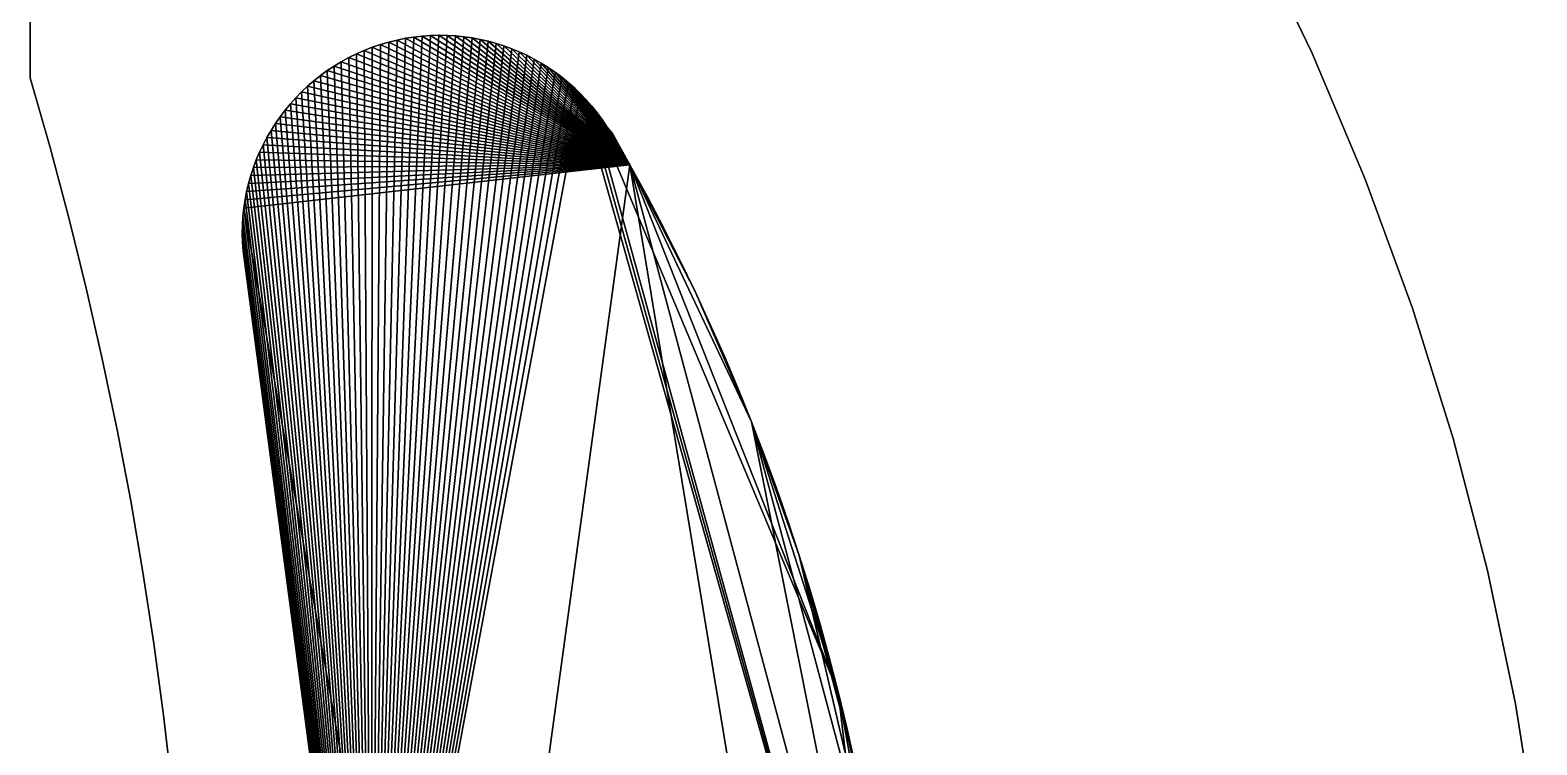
# Model space of a CAD drawing. Extents: x 0 to 16, y 0 to 13.9.
# Drawn here: x 11.668 to 15.927, y 9.341 to 11.361 of the extents above; entities that cross this region are included whole.
import ezdxf

# ---------------------------------------------------------------- set-up
doc = ezdxf.new("R2010")
doc.units = 0
doc.layers.get('0').update_dxf_attribs({"linetype": 'continuous'})

# ---------------------------------------------------------------- blocks, each defined once
blk = doc.blocks.new('FACE128')
at = {"color": 0}
for p, q in [((11.8721, 10.4315), (11.914, 10.2312)), ((11.914, 10.2312), (11.8721, 10.4315))]:
    blk.add_line(p, q, dxfattribs=at)
blk = doc.blocks.new('FACE130')
at = {"color": 0}
for p, q in [((11.7774, 10.8302), (11.8266, 10.6312)), ((11.8266, 10.6312), (11.7774, 10.8302))]:
    blk.add_line(p, q, dxfattribs=at)
blk = doc.blocks.new('FACE131')
at = {"color": 0}
for p, q in [((11.7246, 11.0286), (11.7774, 10.8302)), ((11.7774, 10.8302), (11.7246, 11.0286))]:
    blk.add_line(p, q, dxfattribs=at)
blk = doc.blocks.new('FACE133')
at = {"color": 0}
for p, q in [((11.6681, 12.1101), (11.6681, 11.2262)), ((11.6681, 11.2262), (11.6681, 12.1101))]:
    blk.add_line(p, q, dxfattribs=at)
blk = doc.blocks.new('FACE149')
at = {"color": 0}
for p, q in [((15.2911, 11.2975), (15.1216, 11.6493)), ((15.1216, 11.6493), (15.2911, 11.2975))]:
    blk.add_line(p, q, dxfattribs=at)
blk = doc.blocks.new('FACE150')
at = {"color": 0}
for p, q in [((15.4425, 10.9393), (15.2911, 11.2975)), ((15.2911, 11.2975), (15.4425, 10.9393))]:
    blk.add_line(p, q, dxfattribs=at)
blk = doc.blocks.new('FACE154')
at = {"color": 0}
for p, q in [((15.8668, 9.45662), (15.7879, 9.83333)), ((15.7879, 9.83333), (15.8668, 9.45662))]:
    blk.add_line(p, q, dxfattribs=at)
blk = doc.blocks.new('FACE345')
at = {"color": 0}
for p, q in [((15.7879, 9.83333), (15.8668, 9.45662)), ((15.8668, 9.45662), (15.7879, 9.83333))]:
    blk.add_line(p, q, dxfattribs=at)
blk = doc.blocks.new('FACE348')
at = {"color": 0}
for p, q in [((15.4425, 10.9393), (15.5757, 10.5754)), ((15.5757, 10.5754), (15.4425, 10.9393))]:
    blk.add_line(p, q, dxfattribs=at)
blk = doc.blocks.new('FACE349')
at = {"color": 0}
for p, q in [((15.2911, 11.2975), (15.4425, 10.9393)), ((15.4425, 10.9393), (15.2911, 11.2975))]:
    blk.add_line(p, q, dxfattribs=at)
blk = doc.blocks.new('FACE367')
at = {"color": 0}
for p, q in [((11.7246, 11.0286), (11.6681, 11.2262)), ((11.6681, 11.2262), (11.7246, 11.0286))]:
    blk.add_line(p, q, dxfattribs=at)
blk = doc.blocks.new('FACE368')
at = {"color": 0}
for p, q in [((11.7774, 10.8302), (11.7246, 11.0286)), ((11.7246, 11.0286), (11.7774, 10.8302))]:
    blk.add_line(p, q, dxfattribs=at)
blk = doc.blocks.new('FACE369')
at = {"color": 0}
for p, q in [((11.8266, 10.6312), (11.7774, 10.8302)), ((11.7774, 10.8302), (11.8266, 10.6312))]:
    blk.add_line(p, q, dxfattribs=at)
blk = doc.blocks.new('FACE373')
at = {"color": 0}
for p, q in [((11.9869, 9.82903), (11.9523, 10.0304)), ((11.9523, 10.0304), (11.9869, 9.82903))]:
    blk.add_line(p, q, dxfattribs=at)
blk = doc.blocks.new('FACE376')
at = {"color": 0}
for p, q in [((12.069, 9.2226), (12.0453, 9.42511)), ((12.0453, 9.42511), (12.069, 9.2226))]:
    blk.add_line(p, q, dxfattribs=at)
blk = doc.blocks.new('FACE1429')
at = {"color": 0}
for p, q in [((13.8422, 9.87628), (13.8721, 9.7807)), ((13.8721, 9.7807), (13.8422, 9.87628))]:
    blk.add_line(p, q, dxfattribs=at)
blk = doc.blocks.new('FACE1430')
at = {"color": 0}
for p, q in [((13.8108, 9.97139), (13.8422, 9.87628)), ((13.8422, 9.87628), (13.8108, 9.97139))]:
    blk.add_line(p, q, dxfattribs=at)
blk = doc.blocks.new('FACE1432')
at = {"color": 0}
for p, q in [((13.7434, 10.1601), (13.7779, 10.066)), ((13.7779, 10.066), (13.7434, 10.1601))]:
    blk.add_line(p, q, dxfattribs=at)
blk = doc.blocks.new('FACE1434')
at = {"color": 0}
for p, q in [((13.6697, 10.3466), (13.7073, 10.2536)), ((13.7073, 10.2536), (13.6697, 10.3466))]:
    blk.add_line(p, q, dxfattribs=at)
blk = doc.blocks.new('FACE1437')
at = {"color": 0}
for p, q in [((13.5477, 10.622), (13.5899, 10.5308)), ((13.5899, 10.5308), (13.5477, 10.622))]:
    blk.add_line(p, q, dxfattribs=at)
blk = doc.blocks.new('FACE1438')
at = {"color": 0}
for p, q in [((13.504, 10.7126), (13.5477, 10.622)), ((13.5477, 10.622), (13.504, 10.7126))]:
    blk.add_line(p, q, dxfattribs=at)
blk = doc.blocks.new('FACE1442')
at = {"color": 0}
for p, q in [((13.3141, 11.0681), (13.3638, 10.9803)), ((13.3638, 10.9803), (13.3141, 11.0681))]:
    blk.add_line(p, q, dxfattribs=at)
blk = doc.blocks.new('FACE1447')
at = {"color": 0}
for p, q in [((13.2401, 11.1639), (13.2558, 11.1459)), ((13.2558, 11.1459), (13.2401, 11.1639))]:
    blk.add_line(p, q, dxfattribs=at)
blk = doc.blocks.new('FACE1449')
at = {"color": 0}
for p, q in [((13.2067, 11.1975), (13.2238, 11.1811)), ((13.2238, 11.1811), (13.2067, 11.1975))]:
    blk.add_line(p, q, dxfattribs=at)
blk = doc.blocks.new('FACE1453')
at = {"color": 0}
for p, q in [((13.1328, 11.2551), (13.1521, 11.242)), ((13.1521, 11.242), (13.1328, 11.2551))]:
    blk.add_line(p, q, dxfattribs=at)
blk = doc.blocks.new('FACE1460')
at = {"color": 0}
for p, q in [((12.9854, 11.3232), (13.0076, 11.3162)), ((13.0076, 11.3162), (12.9854, 11.3232))]:
    blk.add_line(p, q, dxfattribs=at)
blk = doc.blocks.new('FACE1462')
at = {"color": 0}
for p, q in [((12.9402, 11.3345), (12.963, 11.3293)), ((12.963, 11.3293), (12.9402, 11.3345))]:
    blk.add_line(p, q, dxfattribs=at)
blk = doc.blocks.new('FACE1463')
at = {"color": 0}
for p, q in [((12.9173, 11.3388), (12.9402, 11.3345)), ((12.9402, 11.3345), (12.9173, 11.3388))]:
    blk.add_line(p, q, dxfattribs=at)
blk = doc.blocks.new('FACE1467')
at = {"color": 0}
for p, q in [((12.8238, 11.3462), (12.8474, 11.3458)), ((12.8474, 11.3458), (12.8238, 11.3462))]:
    blk.add_line(p, q, dxfattribs=at)
blk = doc.blocks.new('FACE1468')
at = {"color": 0}
for p, q in [((12.8002, 11.3455), (12.8238, 11.3462)), ((12.8238, 11.3462), (12.8002, 11.3455))]:
    blk.add_line(p, q, dxfattribs=at)
blk = doc.blocks.new('FACE1470')
at = {"color": 0}
for p, q in [((12.7528, 11.3412), (12.7765, 11.3439)), ((12.7765, 11.3439), (12.7528, 11.3412))]:
    blk.add_line(p, q, dxfattribs=at)
blk = doc.blocks.new('FACE1481')
at = {"color": 0}
for p, q in [((12.5078, 11.2461), (12.5275, 11.2592)), ((12.5275, 11.2592), (12.5078, 11.2461))]:
    blk.add_line(p, q, dxfattribs=at)
blk = doc.blocks.new('FACE1482')
at = {"color": 0}
for p, q in [((12.4887, 11.2323), (12.5078, 11.2461)), ((12.5078, 11.2461), (12.4887, 11.2323))]:
    blk.add_line(p, q, dxfattribs=at)
blk = doc.blocks.new('FACE1483')
at = {"color": 0}
for p, q in [((12.4703, 11.2177), (12.4887, 11.2323)), ((12.4887, 11.2323), (12.4703, 11.2177))]:
    blk.add_line(p, q, dxfattribs=at)
blk = doc.blocks.new('FACE1485')
at = {"color": 0}
for p, q in [((12.4356, 11.1863), (12.4526, 11.2024)), ((12.4526, 11.2024), (12.4356, 11.1863))]:
    blk.add_line(p, q, dxfattribs=at)
blk = doc.blocks.new('FACE1487')
at = {"color": 0}
for p, q in [((12.4037, 11.1523), (12.4193, 11.1697)), ((12.4193, 11.1697), (12.4037, 11.1523))]:
    blk.add_line(p, q, dxfattribs=at)
blk = doc.blocks.new('FACE1490')
at = {"color": 0}
for p, q in [((12.3615, 11.0968), (12.3748, 11.1159)), ((12.3748, 11.1159), (12.3615, 11.0968))]:
    blk.add_line(p, q, dxfattribs=at)
blk = doc.blocks.new('FACE1491')
at = {"color": 0}
for p, q in [((12.349, 11.0772), (12.3615, 11.0968)), ((12.3615, 11.0968), (12.349, 11.0772))]:
    blk.add_line(p, q, dxfattribs=at)
blk = doc.blocks.new('FACE1494')
at = {"color": 0}
for p, q in [((12.3166, 11.0154), (12.3265, 11.0365)), ((12.3265, 11.0365), (12.3166, 11.0154))]:
    blk.add_line(p, q, dxfattribs=at)
blk = doc.blocks.new('FACE1495')
at = {"color": 0}
for p, q in [((12.3075, 10.9939), (12.3166, 11.0154)), ((12.3166, 11.0154), (12.3075, 10.9939))]:
    blk.add_line(p, q, dxfattribs=at)
blk = doc.blocks.new('FACE1496')
at = {"color": 0}
for p, q in [((12.2993, 10.9721), (12.3075, 10.9939)), ((12.3075, 10.9939), (12.2993, 10.9721))]:
    blk.add_line(p, q, dxfattribs=at)
blk = doc.blocks.new('FACE1497')
at = {"color": 0}
for p, q in [((12.292, 10.9498), (12.2993, 10.9721)), ((12.2993, 10.9721), (12.292, 10.9498))]:
    blk.add_line(p, q, dxfattribs=at)
blk = doc.blocks.new('FACE1499')
at = {"color": 0}
for p, q in [((12.2802, 10.9043), (12.2856, 10.9272)), ((12.2856, 10.9272), (12.2802, 10.9043))]:
    blk.add_line(p, q, dxfattribs=at)
blk = doc.blocks.new('FACE1500')
at = {"color": 0}
for p, q in [((12.2757, 10.881), (12.2802, 10.9043)), ((12.2802, 10.9043), (12.2757, 10.881))]:
    blk.add_line(p, q, dxfattribs=at)
blk = doc.blocks.new('FACE1503')
at = {"color": 0}
for p, q in [((12.2682, 10.8098), (12.2697, 10.8338)), ((12.2697, 10.8338), (12.2682, 10.8098))]:
    blk.add_line(p, q, dxfattribs=at)
blk = doc.blocks.new('FACE1504')
at = {"color": 0}
for p, q in [((12.2677, 10.7857), (12.2682, 10.8098)), ((12.2682, 10.8098), (12.2677, 10.7857))]:
    blk.add_line(p, q, dxfattribs=at)
blk = doc.blocks.new('FACE1506')
at = {"color": 0}
for p, q in [((12.27, 10.7369), (12.2683, 10.7614)), ((12.2683, 10.7614), (12.27, 10.7369))]:
    blk.add_line(p, q, dxfattribs=at)
blk = doc.blocks.new('FACE1586')
at = {"color": 0}
for p, q in [((13.9522, 9.49123), (13.9757, 9.39391)), ((13.9757, 9.39391), (13.9522, 9.49123))]:
    blk.add_line(p, q, dxfattribs=at)

msp = doc.modelspace()

# ---------------------------------------------------------------- linework, layer by layer
at = {"color": 0}
for points in [[(11.6681, 11.2262), (11.6681, 11.2262), (11.6681, 12.1101), (11.6681, 12.1101)], [(15.1216, 11.6493), (15.1216, 11.6493), (15.2911, 11.2975), (15.2911, 11.2975)], [(12.8238, 11.3462), (12.8474, 11.3458), (12.633, 8)], [(12.8002, 11.3455), (12.8238, 11.3462), (12.633, 8)], [(12.8474, 11.3458), (12.8709, 11.3444), (12.633, 8)], [(12.7765, 11.3439), (12.8002, 11.3455), (12.633, 8)], [(12.8709, 11.3444), (12.8942, 11.3421), (12.633, 8)], [(12.7528, 11.3412), (12.7765, 11.3439), (12.633, 8)], [(12.8942, 11.3421), (12.9173, 11.3388), (12.633, 8)], [(12.7291, 11.3375), (12.7528, 11.3412), (12.633, 8)], [(12.9173, 11.3388), (12.9402, 11.3345), (12.633, 8)], [(12.7054, 11.3327), (12.7291, 11.3375), (12.633, 8)], [(12.9402, 11.3345), (12.963, 11.3293), (12.633, 8)], [(12.6818, 11.3269), (12.7054, 11.3327), (12.633, 8)], [(13.3638, 10.9803), (12.7054, 11.3327), (12.6818, 11.3269)], [(12.6818, 11.3269), (12.6818, 11.3269), (12.7054, 11.3327), (12.7054, 11.3327)], [(13.3638, 10.9803), (12.7291, 11.3375), (12.7054, 11.3327)], [(12.7054, 11.3327), (12.7054, 11.3327), (12.7291, 11.3375), (12.7291, 11.3375)], [(13.3638, 10.9803), (12.7528, 11.3412), (12.7291, 11.3375)], [(12.7291, 11.3375), (12.7291, 11.3375), (12.7528, 11.3412), (12.7528, 11.3412)], [(13.3638, 10.9803), (12.7765, 11.3439), (12.7528, 11.3412)], [(13.3638, 10.9803), (12.8002, 11.3455), (12.7765, 11.3439)], [(12.7765, 11.3439), (12.7765, 11.3439), (12.8002, 11.3455), (12.8002, 11.3455)], [(13.3638, 10.9803), (12.8238, 11.3462), (12.8002, 11.3455)], [(13.3638, 10.9803), (12.8474, 11.3458), (12.8238, 11.3462)], [(13.3638, 10.9803), (12.8709, 11.3444), (12.8474, 11.3458)], [(12.8474, 11.3458), (12.8474, 11.3458), (12.8709, 11.3444), (12.8709, 11.3444)], [(13.3638, 10.9803), (12.8942, 11.3421), (12.8709, 11.3444)], [(12.8709, 11.3444), (12.8709, 11.3444), (12.8942, 11.3421), (12.8942, 11.3421)], [(13.3638, 10.9803), (12.9173, 11.3388), (12.8942, 11.3421)], [(12.8942, 11.3421), (12.8942, 11.3421), (12.9173, 11.3388), (12.9173, 11.3388)], [(13.3638, 10.9803), (12.9402, 11.3345), (12.9173, 11.3388)], [(13.3638, 10.9803), (12.963, 11.3293), (12.9402, 11.3345)], [(12.633, 8), (12.5688, 11.283), (12.5903, 11.2936)], [(12.5903, 11.2936), (12.5688, 11.283), (13.3638, 10.9803)], [(12.5688, 11.283), (12.5688, 11.283), (12.5903, 11.2936), (12.5903, 11.2936)], [(12.633, 8), (12.5903, 11.2936), (12.6124, 11.3033)], [(12.6124, 11.3033), (12.5903, 11.2936), (13.3638, 10.9803)], [(12.5903, 11.2936), (12.5903, 11.2936), (12.6124, 11.3033), (12.6124, 11.3033)], [(12.633, 8), (12.6124, 11.3033), (12.6351, 11.3121)], [(12.6351, 11.3121), (12.6124, 11.3033), (13.3638, 10.9803)], [(12.6124, 11.3033), (12.6124, 11.3033), (12.6351, 11.3121), (12.6351, 11.3121)], [(12.963, 11.3293), (12.9854, 11.3232), (12.633, 8)], [(12.6583, 11.32), (12.6818, 11.3269), (12.633, 8)], [(12.9854, 11.3232), (13.0076, 11.3162), (12.633, 8)], [(12.633, 8), (12.6351, 11.3121), (12.6583, 11.32)], [(13.0076, 11.3162), (13.0294, 11.3082), (12.633, 8)], [(13.0294, 11.3082), (13.0509, 11.2993), (12.633, 8)], [(13.0509, 11.2993), (13.072, 11.2896), (12.633, 8)], [(13.072, 11.2896), (13.0927, 11.279), (12.633, 8)], [(13.3638, 10.9803), (12.6583, 11.32), (12.6351, 11.3121)], [(12.6351, 11.3121), (12.6351, 11.3121), (12.6583, 11.32), (12.6583, 11.32)], [(13.3638, 10.9803), (12.6818, 11.3269), (12.6583, 11.32)], [(12.6583, 11.32), (12.6583, 11.32), (12.6818, 11.3269), (12.6818, 11.3269)], [(13.3638, 10.9803), (12.9854, 11.3232), (12.963, 11.3293)], [(12.963, 11.3293), (12.963, 11.3293), (12.9854, 11.3232), (12.9854, 11.3232)], [(13.3638, 10.9803), (13.0076, 11.3162), (12.9854, 11.3232)], [(13.3638, 10.9803), (13.0294, 11.3082), (13.0076, 11.3162)], [(13.0076, 11.3162), (13.0076, 11.3162), (13.0294, 11.3082), (13.0294, 11.3082)], [(13.3638, 10.9803), (13.0509, 11.2993), (13.0294, 11.3082)], [(13.0294, 11.3082), (13.0294, 11.3082), (13.0509, 11.2993), (13.0509, 11.2993)], [(13.3638, 10.9803), (13.072, 11.2896), (13.0509, 11.2993)], [(13.0509, 11.2993), (13.0509, 11.2993), (13.072, 11.2896), (13.072, 11.2896)], [(13.3638, 10.9803), (13.0927, 11.279), (13.072, 11.2896)], [(13.072, 11.2896), (13.072, 11.2896), (13.0927, 11.279), (13.0927, 11.279)], [(12.633, 8), (12.4887, 11.2323), (12.5078, 11.2461)], [(12.5078, 11.2461), (12.4887, 11.2323), (13.3638, 10.9803)], [(12.633, 8), (12.5078, 11.2461), (12.5275, 11.2592)], [(12.5275, 11.2592), (12.5078, 11.2461), (13.3638, 10.9803)], [(12.633, 8), (12.5275, 11.2592), (12.5478, 11.2715)], [(12.5478, 11.2715), (12.5275, 11.2592), (13.3638, 10.9803)], [(12.5275, 11.2592), (12.5275, 11.2592), (12.5478, 11.2715), (12.5478, 11.2715)], [(12.633, 8), (12.5478, 11.2715), (12.5688, 11.283)], [(12.5688, 11.283), (12.5478, 11.2715), (13.3638, 10.9803)], [(12.5478, 11.2715), (12.5478, 11.2715), (12.5688, 11.283), (12.5688, 11.283)], [(13.0927, 11.279), (13.113, 11.2675), (12.633, 8)], [(13.113, 11.2675), (13.1328, 11.2551), (12.633, 8)], [(13.1328, 11.2551), (13.1521, 11.242), (12.633, 8)], [(13.3638, 10.9803), (13.113, 11.2675), (13.0927, 11.279)], [(13.0927, 11.279), (13.0927, 11.279), (13.113, 11.2675), (13.113, 11.2675)], [(13.3638, 10.9803), (13.1328, 11.2551), (13.113, 11.2675)], [(13.113, 11.2675), (13.113, 11.2675), (13.1328, 11.2551), (13.1328, 11.2551)], [(13.3638, 10.9803), (13.1521, 11.242), (13.1328, 11.2551)], [(11.6681, 11.2262), (11.6681, 11.2262), (11.7246, 11.0286), (11.7246, 11.0286)], [(12.633, 8), (12.4356, 11.1863), (12.4526, 11.2024)], [(12.4526, 11.2024), (12.4356, 11.1863), (13.3638, 10.9803)], [(12.633, 8), (12.4526, 11.2024), (12.4703, 11.2177)], [(12.4703, 11.2177), (12.4526, 11.2024), (13.3638, 10.9803)], [(12.4526, 11.2024), (12.4526, 11.2024), (12.4703, 11.2177), (12.4703, 11.2177)], [(12.633, 8), (12.4703, 11.2177), (12.4887, 11.2323)], [(12.4887, 11.2323), (12.4703, 11.2177), (13.3638, 10.9803)], [(13.1521, 11.242), (13.1709, 11.2279), (12.633, 8)], [(13.1709, 11.2279), (13.1891, 11.2131), (12.633, 8)], [(13.1891, 11.2131), (13.2067, 11.1975), (12.633, 8)], [(13.3638, 10.9803), (13.1709, 11.2279), (13.1521, 11.242)], [(13.1521, 11.242), (13.1521, 11.242), (13.1709, 11.2279), (13.1709, 11.2279)], [(13.3638, 10.9803), (13.1891, 11.2131), (13.1709, 11.2279)], [(13.1709, 11.2279), (13.1709, 11.2279), (13.1891, 11.2131), (13.1891, 11.2131)], [(13.3638, 10.9803), (13.2067, 11.1975), (13.1891, 11.2131)], [(13.1891, 11.2131), (13.1891, 11.2131), (13.2067, 11.1975), (13.2067, 11.1975)], [(12.633, 8), (12.4037, 11.1523), (12.4193, 11.1697)], [(12.4193, 11.1697), (12.4037, 11.1523), (13.3638, 10.9803)], [(12.633, 8), (12.4193, 11.1697), (12.4356, 11.1863)], [(12.4356, 11.1863), (12.4193, 11.1697), (13.3638, 10.9803)], [(12.4193, 11.1697), (12.4193, 11.1697), (12.4356, 11.1863), (12.4356, 11.1863)], [(13.2067, 11.1975), (13.2238, 11.1811), (12.633, 8)], [(13.2238, 11.1811), (14.132, 7.96141), (12.633, 8)], [(13.3638, 10.9803), (13.2238, 11.1811), (13.2067, 11.1975)], [(13.2238, 11.1811), (13.2401, 11.1639), (14.132, 7.96141)], [(13.3638, 10.9803), (13.2401, 11.1639), (13.2238, 11.1811)], [(13.2238, 11.1811), (13.2238, 11.1811), (13.2401, 11.1639), (13.2401, 11.1639)], [(13.2401, 11.1639), (13.2558, 11.1459), (14.132, 7.96141)], [(13.3638, 10.9803), (13.2558, 11.1459), (13.2401, 11.1639)], [(12.633, 8), (12.3748, 11.1159), (12.3889, 11.1344)], [(12.3889, 11.1344), (12.3748, 11.1159), (13.3638, 10.9803)], [(12.3748, 11.1159), (12.3748, 11.1159), (12.3889, 11.1344), (12.3889, 11.1344)], [(12.633, 8), (12.3889, 11.1344), (12.4037, 11.1523)], [(12.4037, 11.1523), (12.3889, 11.1344), (13.3638, 10.9803)], [(12.3889, 11.1344), (12.3889, 11.1344), (12.4037, 11.1523), (12.4037, 11.1523)], [(13.2558, 11.1459), (13.2708, 11.1271), (13.3638, 10.9803)], [(13.2558, 11.1459), (13.3638, 10.9803), (13.9522, 9.49123)], [(13.2558, 11.1459), (13.9522, 9.49123), (14.132, 7.96141)], [(13.3638, 10.9803), (13.2708, 11.1271), (13.2558, 11.1459)], [(13.2558, 11.1459), (13.2558, 11.1459), (13.2708, 11.1271), (13.2708, 11.1271)], [(13.2708, 11.1271), (13.2851, 11.1077), (13.3638, 10.9803)], [(13.3638, 10.9803), (13.2851, 11.1077), (13.2708, 11.1271)], [(13.2708, 11.1271), (13.2708, 11.1271), (13.2851, 11.1077), (13.2851, 11.1077)], [(12.633, 8), (12.3374, 11.0571), (12.349, 11.0772)], [(12.349, 11.0772), (12.3374, 11.0571), (13.3638, 10.9803)], [(12.3374, 11.0571), (12.3374, 11.0571), (12.349, 11.0772), (12.349, 11.0772)], [(12.633, 8), (12.349, 11.0772), (12.3615, 11.0968)], [(12.3615, 11.0968), (12.349, 11.0772), (13.3638, 10.9803)], [(12.633, 8), (12.3615, 11.0968), (12.3748, 11.1159)], [(12.3748, 11.1159), (12.3615, 11.0968), (13.3638, 10.9803)], [(13.2851, 11.1077), (13.2986, 11.0874), (13.3638, 10.9803)], [(13.3638, 10.9803), (13.2986, 11.0874), (13.2851, 11.1077)], [(13.2851, 11.1077), (13.2851, 11.1077), (13.2986, 11.0874), (13.2986, 11.0874)], [(13.2986, 11.0874), (13.3141, 11.0681), (13.3638, 10.9803)], [(13.3638, 10.9803), (13.3141, 11.0681), (13.2986, 11.0874)], [(13.2986, 11.0874), (13.2986, 11.0874), (13.3141, 11.0681), (13.3141, 11.0681)], [(12.633, 8), (12.3166, 11.0154), (12.3265, 11.0365)], [(12.3265, 11.0365), (12.3166, 11.0154), (13.3638, 10.9803)], [(12.633, 8), (12.3265, 11.0365), (12.3374, 11.0571)], [(12.3374, 11.0571), (12.3265, 11.0365), (13.3638, 10.9803)], [(12.3265, 11.0365), (12.3265, 11.0365), (12.3374, 11.0571), (12.3374, 11.0571)], [(12.633, 8), (12.2993, 10.9721), (12.3075, 10.9939)], [(12.3075, 10.9939), (12.2993, 10.9721), (13.3638, 10.9803)], [(12.633, 8), (12.3075, 10.9939), (12.3166, 11.0154)], [(12.3166, 11.0154), (12.3075, 10.9939), (13.3638, 10.9803)], [(12.2722, 10.8575), (12.8787, 7.44484), (13.3638, 10.9803)], [(12.2757, 10.881), (12.2722, 10.8575), (13.3638, 10.9803)], [(12.2802, 10.9043), (12.2757, 10.881), (13.3638, 10.9803)], [(12.2856, 10.9272), (12.2802, 10.9043), (13.3638, 10.9803)], [(12.292, 10.9498), (12.2856, 10.9272), (13.3638, 10.9803)], [(12.633, 8), (12.2856, 10.9272), (12.292, 10.9498)], [(12.2856, 10.9272), (12.2856, 10.9272), (12.292, 10.9498), (12.292, 10.9498)], [(12.2993, 10.9721), (12.292, 10.9498), (13.3638, 10.9803)], [(12.633, 8), (12.292, 10.9498), (12.2993, 10.9721)], [(12.8787, 7.44484), (13.9381, 7.49572), (13.3638, 10.9803)], [(13.3638, 10.9803), (13.412, 10.8917), (13.4588, 10.8025)], [(13.3638, 10.9803), (13.4588, 10.8025), (13.5477, 10.622)], [(13.3638, 10.9803), (13.5477, 10.622), (13.7073, 10.2536)], [(13.3638, 10.9803), (13.7073, 10.2536), (13.9522, 9.49123)], [(13.4588, 10.8025), (13.412, 10.8917), (13.3638, 10.9803)], [(13.5477, 10.622), (13.4588, 10.8025), (13.3638, 10.9803)], [(13.7073, 10.2536), (13.5477, 10.622), (13.3638, 10.9803)], [(14.1353, 8.10092), (13.7073, 10.2536), (13.3638, 10.9803)], [(13.9381, 7.49572), (14.1353, 8.10092), (13.3638, 10.9803)], [(13.3638, 10.9803), (13.3638, 10.9803), (13.412, 10.8917), (13.412, 10.8917)], [(12.633, 8), (12.2757, 10.881), (12.2802, 10.9043)], [(12.633, 8), (12.2802, 10.9043), (12.2856, 10.9272)], [(15.5757, 10.5754), (15.5757, 10.5754), (15.4425, 10.9393), (15.4425, 10.9393)], [(12.633, 8), (12.2722, 10.8575), (12.2757, 10.881)], [(12.2722, 10.8575), (12.2722, 10.8575), (12.2757, 10.881), (12.2757, 10.881)], [(13.412, 10.8917), (13.412, 10.8917), (13.4588, 10.8025), (13.4588, 10.8025)], [(12.633, 8), (12.2682, 10.8098), (12.2697, 10.8338)], [(12.2697, 10.8338), (12.2682, 10.8098), (12.633, 8)], [(12.633, 8), (12.2697, 10.8338), (12.2722, 10.8575)], [(12.2722, 10.8575), (12.2697, 10.8338), (12.633, 8)], [(12.2697, 10.8338), (12.2697, 10.8338), (12.2722, 10.8575), (12.2722, 10.8575)], [(12.2722, 10.8575), (12.633, 8), (12.8787, 7.44484)], [(12.633, 8), (12.2677, 10.7857), (12.2682, 10.8098)], [(12.2682, 10.8098), (12.2677, 10.7857), (12.633, 8)], [(12.633, 8), (12.2683, 10.7614), (12.2677, 10.7857)], [(12.2677, 10.7857), (12.2683, 10.7614), (12.633, 8)], [(12.2683, 10.7614), (12.2683, 10.7614), (12.2677, 10.7857), (12.2677, 10.7857)], [(13.4588, 10.8025), (13.504, 10.7126), (13.5477, 10.622)], [(13.5477, 10.622), (13.504, 10.7126), (13.4588, 10.8025)], [(13.4588, 10.8025), (13.4588, 10.8025), (13.504, 10.7126), (13.504, 10.7126)], [(12.633, 8), (12.27, 10.7369), (12.2683, 10.7614)], [(12.2683, 10.7614), (12.27, 10.7369), (12.633, 8)], [(12.633, 8), (12.633, 8), (12.27, 10.7369), (12.27, 10.7369)], [(11.8266, 10.6312), (11.8266, 10.6312), (11.8721, 10.4315), (11.8721, 10.4315)], [(11.8721, 10.4315), (11.8721, 10.4315), (11.8266, 10.6312), (11.8266, 10.6312)], [(13.5477, 10.622), (13.5899, 10.5308), (13.6306, 10.439)], [(13.5477, 10.622), (13.6306, 10.439), (13.7073, 10.2536)], [(13.6306, 10.439), (13.5899, 10.5308), (13.5477, 10.622)], [(13.7073, 10.2536), (13.6306, 10.439), (13.5477, 10.622)], [(15.6909, 10.2065), (15.6909, 10.2065), (15.5757, 10.5754), (15.5757, 10.5754)], [(15.5757, 10.5754), (15.5757, 10.5754), (15.6909, 10.2065), (15.6909, 10.2065)], [(13.5899, 10.5308), (13.5899, 10.5308), (13.6306, 10.439), (13.6306, 10.439)], [(13.6306, 10.439), (13.6697, 10.3466), (13.7073, 10.2536)], [(13.7073, 10.2536), (13.6697, 10.3466), (13.6306, 10.439)], [(13.6306, 10.439), (13.6306, 10.439), (13.6697, 10.3466), (13.6697, 10.3466)], [(11.914, 10.2312), (11.914, 10.2312), (11.8721, 10.4315), (11.8721, 10.4315)], [(11.914, 10.2312), (11.914, 10.2312), (11.9523, 10.0304), (11.9523, 10.0304)], [(11.9523, 10.0304), (11.9523, 10.0304), (11.914, 10.2312), (11.914, 10.2312)], [(13.7073, 10.2536), (13.7434, 10.1601), (13.7779, 10.066)], [(13.7073, 10.2536), (13.7779, 10.066), (13.8422, 9.87628)], [(13.7073, 10.2536), (13.8422, 9.87628), (13.9522, 9.49123)], [(13.7779, 10.066), (13.7434, 10.1601), (13.7073, 10.2536)], [(13.8422, 9.87628), (13.7779, 10.066), (13.7073, 10.2536)], [(14.0695, 8.90195), (13.8422, 9.87628), (13.7073, 10.2536)], [(14.1353, 8.10092), (14.0695, 8.90195), (13.7073, 10.2536)], [(13.7073, 10.2536), (13.7073, 10.2536), (13.7434, 10.1601), (13.7434, 10.1601)], [(15.7879, 9.83333), (15.7879, 9.83333), (15.6909, 10.2065), (15.6909, 10.2065)], [(15.6909, 10.2065), (15.6909, 10.2065), (15.7879, 9.83333), (15.7879, 9.83333)], [(13.7779, 10.066), (13.8108, 9.97139), (13.8422, 9.87628)], [(13.8422, 9.87628), (13.8108, 9.97139), (13.7779, 10.066)], [(13.7779, 10.066), (13.7779, 10.066), (13.8108, 9.97139), (13.8108, 9.97139)], [(11.9523, 10.0304), (11.9523, 10.0304), (11.9869, 9.82903), (11.9869, 9.82903)], [(13.8422, 9.87628), (13.8721, 9.7807), (13.9004, 9.68464)], [(13.8422, 9.87628), (13.9004, 9.68464), (13.9522, 9.49123)], [(13.9004, 9.68464), (13.8721, 9.7807), (13.8422, 9.87628)], [(13.9977, 9.29621), (13.9004, 9.68464), (13.8422, 9.87628)], [(14.0695, 8.90195), (13.9977, 9.29621), (13.8422, 9.87628)], [(11.9869, 9.82903), (11.9869, 9.82903), (12.0179, 9.62727), (12.0179, 9.62727)], [(12.0179, 9.62727), (12.0179, 9.62727), (11.9869, 9.82903), (11.9869, 9.82903)], [(13.8721, 9.7807), (13.8721, 9.7807), (13.9004, 9.68464), (13.9004, 9.68464)], [(13.9004, 9.68464), (13.9271, 9.58815), (13.9522, 9.49123)], [(13.9522, 9.49123), (13.9271, 9.58815), (13.9004, 9.68464)], [(13.9977, 9.29621), (13.9522, 9.49123), (13.9004, 9.68464)], [(13.9004, 9.68464), (13.9004, 9.68464), (13.9271, 9.58815), (13.9271, 9.58815)], [(12.0179, 9.62727), (12.0179, 9.62727), (12.0453, 9.42511), (12.0453, 9.42511)], [(12.0453, 9.42511), (12.0453, 9.42511), (12.0179, 9.62727), (12.0179, 9.62727)], [(13.9271, 9.58815), (13.9271, 9.58815), (13.9522, 9.49123), (13.9522, 9.49123)], [(13.9522, 9.49123), (13.9757, 9.39391), (13.9977, 9.29621)], [(13.9522, 9.49123), (13.9977, 9.29621), (14.0368, 9.09973)], [(13.9522, 9.49123), (14.0368, 9.09973), (14.0957, 8.70302)], [(13.9522, 9.49123), (14.0957, 8.70302), (14.132, 7.96141)], [(13.9977, 9.29621), (13.9757, 9.39391), (13.9522, 9.49123)], [(15.9274, 9.07707), (15.9274, 9.07707), (15.8668, 9.45662), (15.8668, 9.45662)], [(15.8668, 9.45662), (15.8668, 9.45662), (15.9274, 9.07707), (15.9274, 9.07707)], [(12.0453, 9.42511), (12.0453, 9.42511), (12.069, 9.2226), (12.069, 9.2226)], [(13.9757, 9.39391), (13.9757, 9.39391), (13.9977, 9.29621), (13.9977, 9.29621)]]:
    msp.add_lwpolyline(points, close=True, dxfattribs=at)

# ---------------------------------------------------------------- block references
for name in ['FACE133', 'FACE149', 'FACE1470', 'FACE1468', 'FACE1467', 'FACE1463', 'FACE1462', 'FACE1460', 'FACE150', 'FACE349', 'FACE1482', 'FACE1481', 'FACE1453', 'FACE367', 'FACE1485', 'FACE1483', 'FACE1487', 'FACE1449', 'FACE1447', 'FACE1491', 'FACE1490', 'FACE1494', 'FACE1442', 'FACE131', 'FACE368', 'FACE1496', 'FACE1495', 'FACE1497', 'FACE1500', 'FACE1499', 'FACE348', 'FACE130', 'FACE369', 'FACE1503', 'FACE1504', 'FACE1506', 'FACE1438', 'FACE1437', 'FACE128', 'FACE1434', 'FACE1432', 'FACE373', 'FACE1430', 'FACE1429', 'FACE154', 'FACE345', 'FACE1586', 'FACE376']:
    msp.add_blockref(name, (0, 0))

doc.saveas('drawing.dxf')
